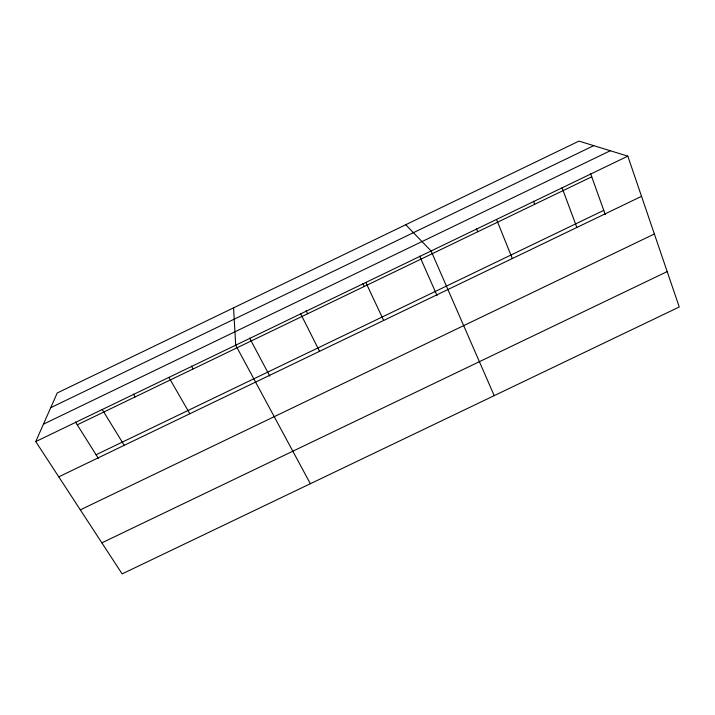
<?xml version="1.0" encoding="UTF-8"?>
<svg xmlns="http://www.w3.org/2000/svg" width="715" height="715" viewBox="0 0 715 715"><rect width="100%" height="100%" fill="white"/><g stroke="black" fill="none" stroke-linecap="round" stroke-linejoin="round"><path stroke-width="1.07" d="M35.75 441.584L57.218 392.982L578.953 141.105L627.824 156.138L679.25 306.985L122.14 573.895L35.75 441.584L627.824 156.138M50.72 407.702L593.736 145.654M43.445 424.174L610.297 150.74M77.256 424.817L591.743 176.802M96.087 454.74L603.764 210.353M58.764 476.834L641.534 196.339M80.321 509.858L654.368 233.993M101.861 542.837L667.184 271.593M405.736 224.725L431.1 250.983L494.217 395.636M75.486 422.011L98.447 458.494M102.245 409.525L124.222 445.329M133.41 394.081L135.099 396.932M168.892 377.395L189.833 413.753M191.441 366.098L193.068 368.985M310.355 483.724L235.7 345.184L233.555 307.852M249.598 338.061L269.769 376.036M300.684 313.858L319.56 351.306M306.154 310.793L307.638 313.751M362.827 283.471L364.239 286.474M365.821 282.452L383.669 320.454M419.607 256.095L437.035 295.527M476.494 228.666L477.763 231.74M496.523 219.434L512.315 258.535M533.497 201.183L534.695 204.293M562.097 187.822L576.853 227.468M590.608 173.647L605.274 214.554"/></g></svg>
